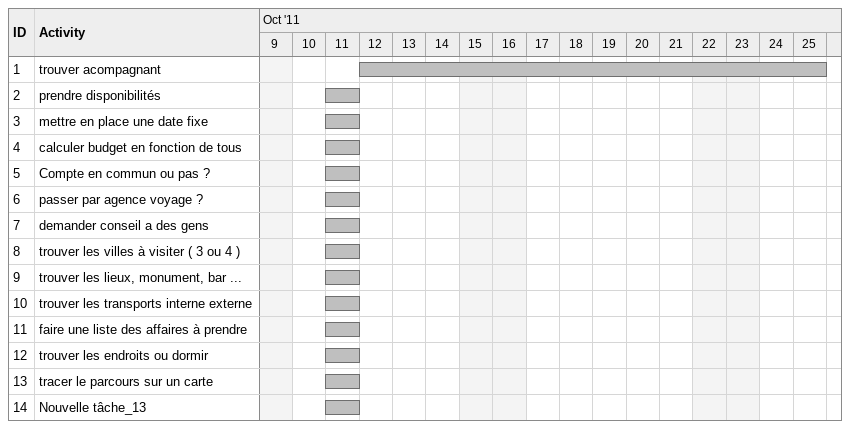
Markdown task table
| ID | Task | Start | Finish |
|---|---|---|---|
| 1 | trouver acompagnant | 2011-10-12 | 2011-10-25 |
| 2 | prendre disponibilités | 2011-10-11 | 2011-10-11 |
| 3 | mettre en place une date fixe | 2011-10-11 | 2011-10-11 |
| 4 | calculer budget en fonction de tous | 2011-10-11 | 2011-10-11 |
| 5 | Compte en commun ou pas ? | 2011-10-11 | 2011-10-11 |
| 6 | passer par agence voyage ? | 2011-10-11 | 2011-10-11 |
| 7 | demander conseil a des gens | 2011-10-11 | 2011-10-11 |
| 8 | trouver les villes à visiter ( 3 ou 4 ) | 2011-10-11 | 2011-10-11 |
| 9 | trouver les lieux, monument, bar ... | 2011-10-11 | 2011-10-11 |
| 10 | trouver les transports interne externe | 2011-10-11 | 2011-10-11 |
| 11 | faire une liste des affaires à prendre | 2011-10-11 | 2011-10-11 |
| 12 | trouver les endroits ou dormir | 2011-10-11 | 2011-10-11 |
| 13 | tracer le parcours sur un carte | 2011-10-11 | 2011-10-11 |
| 14 | Nouvelle tâche_13 | 2011-10-11 | 2011-10-11 |
